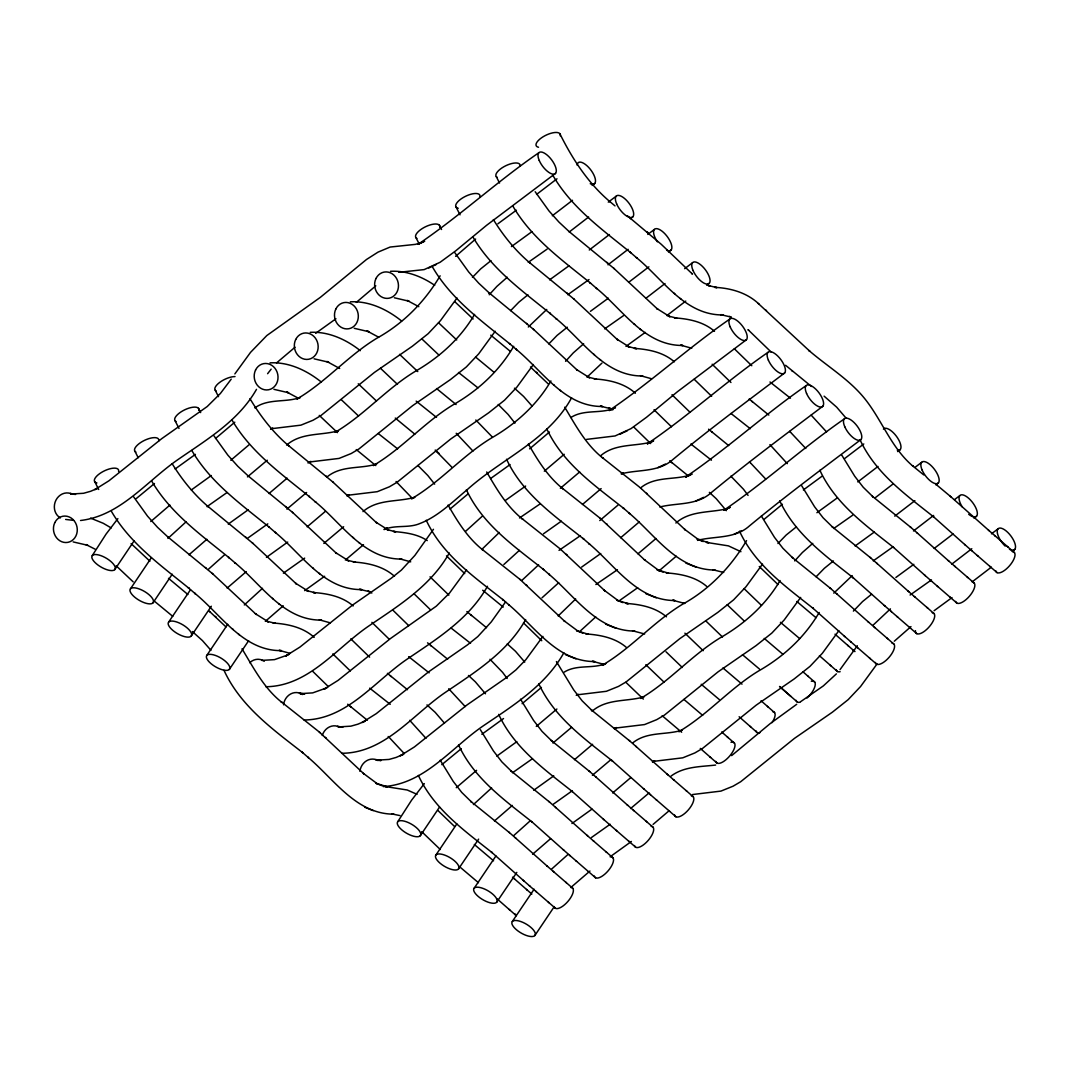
<?xml version="1.0" encoding="UTF-8"?>
<svg xmlns="http://www.w3.org/2000/svg" width="1069" height="1069" viewBox="0 0 1069 1069"><rect width="100%" height="100%" fill="white"/><g stroke="black" fill="none" stroke-linecap="round" stroke-linejoin="round"><path stroke-width="1.5" d="M92.308 555.506L106.098 534.059L117.884 518.625M114.784 569.603A13.296 5.145 30.3 0 0 100.954 555.666A13.296 5.145 30.3 0 0 94.9 562.401A13.296 5.145 30.3 0 0 114.784 569.603L134.053 540.941M130.498 588.778L151.37 557.737M152.974 602.876A13.296 5.145 30.3 0 0 139.144 588.925A13.296 5.145 30.3 0 0 133.077 595.674A13.296 5.145 30.3 0 0 152.974 602.876L172.229 574.213M168.675 622.051L190.442 589.807M191.164 636.135A13.296 5.145 30.3 0 0 177.334 622.198A13.296 5.145 30.3 0 0 171.267 628.946A13.296 5.145 30.3 0 0 191.164 636.135L211.328 606.243M206.865 655.31L227.737 624.283M229.341 669.408A13.296 5.145 30.3 0 0 215.51 655.471A13.296 5.145 30.3 0 0 209.457 662.205A13.296 5.145 30.3 0 0 229.341 669.408L248.609 640.745M397.788 821.66L411.578 800.2L424.326 783.617M420.277 835.744A13.296 5.145 30.3 0 0 406.434 821.807A13.296 5.145 30.3 0 0 400.381 828.555A13.296 5.145 30.3 0 0 420.277 835.744L439.533 807.095M435.978 854.919L456.851 823.892M458.454 869.017A13.296 5.145 30.3 0 0 444.624 855.08A13.296 5.145 30.3 0 0 438.571 861.828A13.296 5.145 30.3 0 0 458.454 869.017L478.631 839.125M474.168 888.192L495.922 855.962M496.644 902.289A13.296 5.145 30.3 0 0 482.814 888.339A13.296 5.145 30.3 0 0 476.747 895.087A13.296 5.145 30.3 0 0 496.644 902.289L516.821 872.384M512.345 921.465L534.112 889.221M534.834 935.549A13.296 5.145 30.3 0 0 520.991 921.612A13.296 5.145 30.3 0 0 514.937 928.36A13.296 5.145 30.3 0 0 534.834 935.549L554.089 906.9M457.024 297.997L440.508 320.58L428.148 333.688L412.353 346.236L374.391 372.44L320.647 415.774L313.043 420.237L300.897 425.155L272.515 428.575M474.569 314.406C460.325 338.739 439.145 357.634 414.866 371.598C386.176 389.022 363.981 415.347 335.132 432.29L338.499 430.713C321.275 435.738 301.351 432.223 286.626 445.092M495.201 331.256L478.698 353.852L466.338 366.948L450.53 379.508L412.581 405.699L358.837 449.033L351.233 453.51L339.087 458.414L310.691 461.848M513.681 346.329C499.196 371.13 477.91 390.706 453.042 404.87C424.353 422.295 402.171 448.619 373.322 465.563L376.676 463.986C360.467 469.184 341.666 465.109 327.368 476.68M533.391 364.529L516.888 387.125L504.515 400.22L488.72 412.768L450.771 438.971L397.027 482.306L389.41 486.783L377.263 491.687L348.882 495.121M550.936 380.952C536.705 405.271 515.512 424.166 491.232 438.143C462.543 455.554 440.361 481.878 411.512 498.822L414.866 497.259C397.641 502.27 377.718 498.755 362.992 511.623M571.581 397.802C548.384 440.428 501.414 458.654 466.926 489.936C452.134 502.189 438.103 516.447 419.89 523.529C408.438 528.447 395.383 524.598 383.971 529.543L387.352 527.952L385.308 528.968M762.504 564.138L746.002 586.734L733.628 599.829L717.834 612.377L679.884 638.581L626.14 681.915L618.523 686.392L606.377 691.296L577.995 694.73M780.049 580.561C765.818 604.88 744.625 623.775 720.346 637.752C691.656 655.163 669.475 681.487 640.625 698.445L643.979 696.868C626.755 701.879 606.831 698.364 592.106 711.232M800.694 597.411L784.178 619.993L771.818 633.102L756.024 645.649L718.061 671.853L664.317 715.188L656.713 719.651L644.567 724.568L616.185 727.989M819.175 612.484C804.676 637.271 783.39 656.86 758.522 671.011C729.846 688.436 707.651 714.76 678.802 731.704L682.169 730.127C665.96 735.325 647.146 731.249 632.848 742.821M838.871 630.67L822.368 653.266L809.995 666.361L794.2 678.922L756.251 705.112L702.507 748.447L694.89 752.923L682.757 757.827L654.362 761.262M857.351 645.743L840.047 669.608M877.061 663.943L860.558 686.539L848.185 699.634L832.39 712.181L794.441 738.385L740.697 781.72L733.08 786.196L720.934 791.1L692.552 794.534M256.493 389.343C238.614 420.798 207.172 439.332 178.363 459.309C146.854 480.85 120.77 515.766 80.536 520.496M234.859 373.923L250.547 352.356L266.822 335.546L320.353 297.342L366.52 259.473L378.038 252.124L390.145 247.046L415.387 244.373L421.761 242.529M433.466 529.289L414.879 555.412L401.396 570.084L391.134 578.316L352.61 605.027L299.895 647.106L285.77 655.952L288.924 654.469M449.287 553.007C431.061 585.545 399.231 605.335 369.286 625.659C336.494 647.774 308.807 686.298 265.847 686.739M466.538 569.871L449.501 593.095L436.312 606.163L390.8 638.3L338.085 680.378L323.96 689.224L326.058 688.236M487.477 586.28C469.251 618.804 437.421 638.607 407.463 658.918C374.684 681.047 346.997 719.571 304.037 719.998M505.57 601.914L491.246 621.944L477.763 636.616L467.5 644.861L428.976 671.573L376.261 713.651L362.137 722.484L365.304 721.014L357.955 724.167L350.886 726.158L338.138 726.933L342.855 727.281L337.55 726.292M525.667 619.552C507.428 652.077 475.598 671.88 445.653 692.191C412.861 714.319 385.187 752.843 342.214 753.271M542.905 636.402L525.881 659.626L515.953 669.889L505.69 678.12L467.166 704.832L414.451 746.91L400.327 755.756L403.481 754.273L396.131 757.44L389.076 759.431L376.315 760.206L381.045 760.54L375.74 759.565M563.844 652.812C545.618 685.349 513.788 705.139 483.843 725.463C451.679 747.244 424.834 784.085 383.21 786.597M440.121 275.802C424.714 301.886 403.267 323.626 376.676 338.338C347.986 355.75 325.804 382.074 296.955 399.018L300.309 397.454C285.57 402.839 268.399 398.189 254.823 407.89M746.55 540.633C730.795 567.104 709.335 589.607 682.156 604.479C653.466 621.904 631.285 648.228 602.435 665.172L605.789 663.595C592.48 669.074 576.859 664.156 564.178 672.147M231.211 379.161L220.388 393.486L207.199 406.554L161.686 438.691L108.971 480.769L94.847 489.615L98.001 488.132L90.651 491.286L83.582 493.277L70.835 494.052L75.565 494.399L70.26 493.41M267.597 373.709L271.152 369.152M481.812 549.439L499.303 532.456M558.178 615.971L575.683 598.987M472.445 277.365L480.689 268.894L490.952 260.662M510.635 310.638L518.866 302.166L527.939 294.803M548.825 343.911L557.056 335.425L567.318 327.194M587.001 377.17L601.927 363.113M777.938 543.52L786.169 535.034L796.432 526.803M816.115 576.779L824.359 568.307L833.419 560.958M853.396 611.107L862.536 601.58L871.609 594.217M489.228 294.763L496.885 286.385L507.281 277.232M528.3 327.007L546.753 309.449M565.595 361.295L573.251 352.917L583.647 343.764M794.708 560.904L802.365 552.526L812.761 543.373M833.78 593.148L852.247 575.603M872.852 625.392L890.424 608.862M465.67 531.253L482.333 516.18M503.846 564.526L519.36 550.375M522.14 580.16L538.616 564.82M542.036 597.785L558.699 582.725M580.226 631.057L595.74 616.907M167.927 538.429L186.14 521.779M244.307 604.96L262.506 588.324M473.42 804.569L491.62 787.933M836.386 673.871L823.317 685.924L800.534 701.745M276.577 362.885L295.057 347.225M455.621 256.333L475.625 239.055M894.312 641.213L910.988 626.608M150.769 521.552L169.918 505.089M188.959 554.811L206.892 539.284M208.148 569.51L224.316 555.052M227.149 588.084L246.284 571.634M265.326 621.356L283.258 605.816M456.263 787.693L476.614 770.321M494.439 820.965L512.372 805.438M513.628 835.651L529.796 821.192M532.629 854.225L550.562 838.697M551.804 868.923L567.986 854.465M570.819 887.497L589.954 871.048M450.022 509.071L468.249 493.718M764.188 519.267L782.414 504.234M136.338 498.515L154.47 483.535M441.831 764.669L461.26 748.688M579.665 471.95L560.37 488.279M617.855 505.223L599.776 520.55M656.032 538.495L637.966 553.822M356.298 302.393L375.807 285.824M529.623 448.846L549.466 432.01M215.524 438.49L234.806 422.188M248.943 444.891L230.797 460.271M267.263 460.218L247.447 476.894M287.133 478.164L268.987 493.544M306.616 492.488L286.893 509.138M325.31 511.436L307.164 526.817M343.643 526.75L323.827 543.426M363.5 544.696L345.354 560.076M522.113 703.696L541.422 687.407M571.581 727.348L552.94 743.035M592.614 744.305L574.467 759.698M610.933 759.631L592.373 775.279M630.804 777.577L612.657 792.957M649.124 792.891L630.563 808.552M668.98 810.85L653.079 824.399M544.295 471.202L564.205 454.285M582.471 504.461L601.125 488.613M620.661 537.734L639.302 521.872M658.851 571.006L676.223 556.214M536.277 726.426L556.896 709.028M731.65 755.609L770.174 723.619L796.712 704.284M536.571 194.411L557.002 178.804M552.312 215.764L572.516 200.291M569.804 231.559L588.631 217.02M589.273 249.999L609.397 234.552M607.994 264.818L628.131 249.304M628.679 282.31L648.883 266.836M646.17 298.091L665.012 283.552M666.869 315.569L685.764 301.084M857.792 481.919L877.996 466.445M875.284 497.7L892.815 484.163M894.753 516.14L914.877 500.693M913.474 530.972L933.611 515.445M934.172 548.45L953.067 533.966M951.664 564.232L971.801 548.718M972.349 581.723L991.244 567.238M844.537 458.628L863.792 443.956M538.749 152.814C497.192 181.316 459.857 216.032 418.3 244.146L424.553 241.206L418.3 244.146M555.546 173.352L486.582 225.318L455.688 250.854L440.081 262.293L424.166 269.602L398.817 272.314M729.673 319.163C688.329 347.759 650.62 382.395 609.223 410.483L612.697 408.866C599.134 413.703 583.527 409.347 570.833 417.538M746.469 339.688L677.505 391.668L646.611 417.204L631.004 428.629L615.089 435.952L586.574 439.386M767.863 352.436C726.519 381.032 688.81 415.654 647.413 443.755L650.874 442.138C634.171 446.548 615.076 443.501 600.805 455.594M784.659 372.961C747.111 401.329 709.322 429.364 673.082 459.363C658.544 472.498 638.874 469.304 621.57 473.741M806.053 385.695C764.709 414.304 726.987 448.927 685.603 477.028L691.857 474.088L685.603 477.028M822.849 406.233C785.301 434.602 747.498 462.636 711.259 492.635C696.721 505.771 677.065 502.577 659.76 507.013M844.229 418.968C802.886 447.564 765.177 482.199 723.78 510.287L730.033 507.361L723.78 510.287M861.026 439.493C823.491 467.875 785.688 495.896 749.449 525.908C734.911 539.03 715.255 535.85 697.95 540.273M516.367 210.205L497.887 223.795M592.132 185.445L594.738 183.467M531.974 231.626L511.423 246.578M608.274 202.148L616.132 196.202M630.309 218.717L632.928 216.74M568.882 265.86L549.6 279.851M647.774 234.432L654.322 229.474M589.019 279.557L567.773 294.723M668.499 251.977L671.118 249.999M608.341 298.171L590.422 311.32M684.654 268.693L692.498 262.747M706.689 285.249L709.295 283.272M645.248 332.406L625.98 346.383M821.847 476.346L803.367 489.949M897.613 451.586L900.232 449.608M837.455 497.78L816.903 512.719M915.077 467.313L921.612 462.356M935.803 484.858L938.408 482.881M874.362 532.015L855.093 545.992M954.564 499.584L959.802 495.615M893.27 546.647L873.266 560.864M973.979 518.131L976.598 516.153M913.821 564.312L895.902 577.46M991.444 533.845L997.992 528.888M931.46 579.906L910.107 595.032M1012.169 551.39L1014.788 549.413M952.011 597.584L934.092 610.733M335.947 318.762L315.662 333.301M510.073 464.587L490.577 478.551M525.627 486.048L505.303 500.519M561.305 521.191L543.48 533.792M600.738 553.528L581.67 567.064M637.672 587.736L619.86 600.324M195.413 454.365L175.142 468.984M211.341 475.531L191.324 489.963M226.989 492.555L206.998 506.639M248.275 509.726L228.258 524.104M267.811 523.85L247.808 538.081M287.721 542.063L266.435 557.363M304.678 558.112L283.365 573.171M324.655 576.271L304.625 590.636M503.539 718.542L481.865 734.283M516.835 741.672L496.804 756.117M532.469 758.696L512.479 772.78M553.769 775.88L533.738 790.245M571.982 790.98L553.301 804.235M591.945 809.139L571.928 823.518M610.172 824.252L591.478 837.495M631.391 841.477L610.105 856.79M547.128 249.104L528.26 262.346M623.494 315.636L604.626 328.878M852.608 515.245L833.74 528.487M539.818 504.1L519.494 517.971M580.427 535.636L559.02 550.361M617.401 569.764L595.861 584.516M675.889 523.008C690.36 510.26 710.016 512.986 727.254 508.67M671.025 776.094C684.053 766.393 700.382 766.82 715.642 765.057M641.587 487.117C655.484 476.48 673.376 479.941 689.064 475.411M270.751 429.163L272.795 428.148L270.537 429.203M307.912 462.93L310.985 461.42L308.727 462.476M347.118 495.695L349.175 494.693L346.917 495.749M576.231 695.304L578.289 694.302M614.421 728.577L616.466 727.561L614.207 728.617M652.611 761.836L654.656 760.834L652.397 761.89M609.223 410.483L615.477 407.556L612.403 408.986M647.413 443.755L653.667 440.829L650.58 442.259M621.169 473.888L623.361 472.859M697.549 540.42L699.741 539.391M428.789 267.985L432.25 266.368M433.172 265.914L436.259 264.484M624.109 432.264L627.182 430.82M619.713 434.335L623.174 432.718M657.903 467.594L661.364 465.977M662.286 465.523L665.372 464.093M696.079 500.867L699.554 499.25M700.476 498.795L703.549 497.352M734.269 534.139L737.73 532.522M738.666 532.068L741.739 530.625M287.454 655.11L274.519 659.626L261.758 660.401M327.114 687.741L312.696 692.886L299.948 693.661L304.678 694.008L299.373 693.019M390.492 271.299C406.314 270.444 421.827 276.47 434.709 285.316M350.351 301.819C369.206 300.803 387.259 309.462 401.65 321.047M310.197 332.339C328.53 331.35 346.196 339.501 360.32 350.672M270.043 362.859C288.911 361.83 306.963 370.502 321.355 382.087M394.381 297.783L409.039 301.204L407.182 300.442L418.794 306.669M354.24 328.303L368.899 331.724L367.028 330.962L378.64 337.189M314.086 358.823L328.744 362.231L326.873 361.482L339.675 368.471M273.931 389.33L288.603 392.751L286.733 392.002L298.345 398.216M73.186 541.916L87.858 545.337L85.988 544.575L95.248 549.252M73.52 520.362L65.637 519.44M703.255 541.569L697.028 539.123L708.6 542.678L706.355 542.384L728.43 545.871L740.937 551.698M663.101 572.089L656.874 569.63L668.459 573.184L666.201 572.904C680.525 573.879 695.344 576.685 706.596 586.293M622.946 602.609L616.719 600.15L628.305 603.704L626.06 603.41C640.384 604.399 655.19 607.205 666.455 616.813M582.805 633.115L576.579 630.67L588.15 634.224L585.906 633.93C600.23 634.919 615.049 637.712 626.3 647.333M382.061 785.702L375.834 783.256L387.406 786.811L385.161 786.517L407.249 790.004L417.044 794.334M546.7 428.722C562.935 463.625 594.832 485.486 623.975 508.603L623.133 507.869L629.815 513.695L629.026 513.026C655.177 534.888 677.278 569.977 715.067 570.031L712.809 569.724L723.686 572.436M506.546 459.242C522.794 494.145 554.691 516.006 583.821 539.123L582.979 538.388L589.66 544.215L588.885 543.546C615.036 565.394 637.124 600.497 674.927 600.537L672.655 600.243L684.788 603.451L682.997 602.729M466.391 489.749C482.64 524.665 514.536 546.526 543.68 569.643L542.838 568.908L549.506 574.734L548.731 574.053C574.881 595.914 596.97 631.017 634.772 631.057L632.514 630.763L644.634 633.97M426.25 520.269C442.499 555.185 474.382 577.033 503.526 600.15L502.684 599.428L509.365 605.254L508.59 604.573C534.727 626.434 556.829 661.537 594.631 661.577L592.36 661.283L604.493 664.49L602.702 663.769M400.006 815.594L391.615 813.87L393.886 814.164C356.084 814.124 333.982 779.02 307.845 757.159L308.62 757.841L301.939 752.015L302.781 752.736C272.648 729.232 240.498 706.195 223.996 670.316M90.544 518.118L103.252 523.289L111.203 527.939M685.884 563.082L696.413 567.278M645.729 593.602L656.272 597.798M605.588 624.122L616.118 628.318M565.434 654.642L575.964 658.838M364.689 807.229L373.215 810.609M710.083 286.251L708.199 285.49L716.925 287.628L714.667 287.334C730.849 288.136 747.124 292.665 759.11 304.211M729.339 316.371L731.223 317.119L720.8 314.647L723.072 314.941C684.828 315.368 662.954 279.089 636.309 257.509L637.111 258.204L629.882 251.95L630.723 252.685C602.475 229.701 571.888 207.947 553.141 175.824M691.75 348.24L680.659 345.167L682.917 345.461C644.687 345.888 622.813 309.609 596.168 288.029L596.956 288.724L589.727 282.47L590.582 283.205C562.321 260.221 531.747 238.467 513 206.344M651.596 378.76L640.505 375.687L642.776 375.981C604.533 376.395 582.658 340.116 556.014 318.549L556.815 319.243L549.586 312.976L550.428 313.725C522.166 290.741 491.593 268.974 472.845 236.85M612.724 409.948L608.889 407.917L610.773 408.679L600.364 406.193L602.622 406.487C564.392 406.915 542.504 370.636 515.873 349.069L516.661 349.763L509.432 343.496L510.287 344.245C482.025 321.261 451.439 299.494 432.704 267.37M427.239 540.593C417.257 533.899 405.138 532.562 393.486 531.48L395.73 531.774L387.005 529.623L388.902 530.384L375.847 522.18L376.756 522.968L332.593 481.758M410.71 561.853L399.619 558.78L401.877 559.074C363.647 559.501 341.759 523.222 315.128 501.655L315.916 502.336L308.687 496.083L309.542 496.818C281.281 473.848 250.707 452.08 231.96 419.957M371.838 593.054L368.003 591.023L369.874 591.772L359.465 589.3L361.736 589.594C323.493 590.021 301.618 553.742 274.974 532.175L275.762 532.856L268.533 526.603L269.388 527.338C241.126 504.354 210.553 482.6 191.805 450.477M330.415 622.893L319.324 619.82L321.582 620.114C283.352 620.541 261.464 584.262 234.819 562.682L235.621 563.376L228.392 557.123L229.234 557.858C200.985 534.874 170.399 513.12 151.651 480.997M290.26 653.413L279.169 650.34L281.428 650.633C243.197 651.048 221.323 614.769 194.678 593.201L195.467 593.896L188.238 587.643L189.093 588.378C160.831 565.394 130.258 543.64 111.51 511.503M698.738 539.805L684.494 529.208L685.269 529.89L640.384 487.798L602.301 457.572L603.17 458.32C586.053 444.904 575.656 425.515 564.726 407.182M658.584 570.312L644.353 559.728L645.128 560.397L600.23 518.318L562.147 488.079L563.016 488.84C547.983 476.921 537.801 460.445 528.38 444.023M618.443 600.831L604.199 590.248L604.974 590.916L560.089 548.825L522.006 518.599L522.875 519.36C507 506.826 496.671 489.214 486.716 471.977M578.289 631.351L564.058 620.768L564.833 621.436L519.935 579.345L481.852 549.119L482.72 549.867C467.688 537.961 457.505 521.485 448.085 505.062M377.544 783.938L363.313 773.341L364.088 774.023L319.19 731.931L281.107 701.705L281.975 702.453C264.043 688.423 253.594 667.884 242.008 648.816M714.493 331.283C703.415 321.635 688.717 318.869 674.526 317.854L676.784 318.148L668.045 315.996L669.942 316.771L656.887 308.553L657.796 309.342L613.633 268.145M674.339 361.803C663.261 352.142 648.562 349.376 634.371 348.374L636.63 348.668L627.891 346.516L629.788 347.291L616.733 339.073L617.641 339.862L573.492 298.665M635.387 393.205C624.069 383.036 608.929 379.856 594.23 378.894L596.475 379.188L587.75 377.036L589.634 377.798L576.592 369.593L577.501 370.382L533.337 329.172M394.488 576.311C383.17 566.142 368.043 562.949 353.331 561.987L355.589 562.281L346.85 560.143L348.748 560.904L335.693 552.686L336.601 553.475L292.438 512.278M353.158 605.936C342.067 596.288 327.368 593.522 313.19 592.507L315.435 592.801L306.709 590.663L308.594 591.424L295.538 583.206L296.46 583.995L252.297 542.798M314.192 637.338C302.874 627.169 287.748 623.989 273.036 623.027L275.294 623.321L266.555 621.169L268.453 621.944L255.397 613.726L256.306 614.515L212.143 573.318M790.459 398.189L769.987 382.007M750.318 428.709L731.022 413.503M711.433 460.178L690.881 444.023M470.534 643.284L451.171 628.104M429.123 672.842L408.652 656.66M390.238 704.324L369.687 688.155M477.937 387.847L458.507 372.466M436.513 417.378L416.188 401.129M397.641 448.873L378.212 433.506M811.491 386.484L785.581 365.291M768.825 415.066L749.169 399.031M728.684 445.586L708.587 429.19M688.53 476.106L669.702 460.792M503.218 607.072L482.653 590.235M486.529 627.717L466.872 611.575M447.644 659.199L427.547 642.816M407.489 689.719L387.406 673.323M367.348 720.239L347.679 704.204M510.394 351.42L490.765 335.145M493.945 372.226L475.558 357.033M456.089 404.55L436.566 388.541M414.799 434.161L395.263 418.073M375.794 465.576L356.258 449.568M187.903 594.524L168.488 578.316M172.764 616.359L154.377 601.179M923.79 474.957L912.472 465.737L913.273 466.431C891.145 448.005 881.898 419.542 863.966 397.721C848.439 378.894 827.246 366.293 808.952 350.512L809.808 351.247L758.202 303.422M627.262 215.671L661.257 244.307L692.471 274.105L691.723 273.45M936.778 485.005L951.089 496.951M824.105 396.158L836.68 407.169L845.94 417.966M523.503 622.92L541.756 640.732M507.281 643.885L515.499 651.302L524.759 662.099M426.972 704.925L435.19 712.342L444.45 723.138M615.009 205.903L609.236 201.052L610.065 201.774C588.244 183.387 572.436 159.027 559.835 133.678M614.434 268.84L569.096 231.572L569.911 232.294L558.967 222.098L549.012 210.967L535.181 191.739M574.28 299.347L528.941 262.092L529.77 262.814C515.298 250.574 503.299 235.674 493.37 219.573M534.126 329.867L488.8 292.612L489.615 293.32L478.671 283.138L468.703 271.994L454.886 252.778M333.394 482.453L288.055 445.198L288.871 445.907C273.156 432.678 260.489 416.229 249.972 398.657M293.24 512.973L247.901 475.705L248.73 476.427L237.772 466.244L227.817 455.1L213.987 435.885M253.086 543.493L207.747 506.225L208.575 506.947C194.104 494.706 182.104 479.807 172.176 463.719M212.945 574L167.606 536.745L168.434 537.466L157.477 527.271L147.522 516.14L133.692 496.911M764.228 638.407L782.976 654.348M722.965 667.978L742.006 684.147M683.933 699.433L702.68 715.375M815.981 617.695L796.833 601.486L797.674 602.221M799.625 638.554L780.423 622.305M759.471 669.06L742.461 654.682M719.33 699.58L701.224 684.267M493.584 860.812L474.315 844.47M478.431 882.687L459.242 866.438M910.948 527.471L872.317 496.243L873.119 496.951L863.204 487.223L854.746 476.266L841.717 455.047M870.794 557.978L832.176 526.763L832.965 527.458L823.05 517.743L814.591 506.786L801.563 485.567M830.64 588.498L792.022 557.283L792.824 557.978L782.896 548.263L774.45 537.306L761.409 516.086M662.165 715.709L681.661 732.225M629.895 741.084L591.277 709.869L592.079 710.564L582.151 700.836L573.706 689.893L556.401 661.564M589.754 771.604L551.123 740.389L551.925 741.084L542.01 731.356L533.551 720.399L520.523 699.193M549.6 802.124L510.982 770.896L511.784 771.604L501.855 761.876L493.41 750.919L480.369 729.699M509.459 832.644L470.828 801.416L471.629 802.111L461.714 792.396L453.256 781.439L440.228 760.219M548.263 383.931L530.505 367.068L531.4 367.856M514.443 388.181L523.636 396.479L532.135 406.14M475.825 420.01L491.981 436.66M435.177 450.102L451.84 467.18M435.684 450.53L439.332 453.67M396.064 481.504L411.685 497.7M225.973 626.902L209.31 611.214L210.205 611.989M192.353 631.538L202.455 640.612L210.94 650.286M994.624 535.475L1008.094 547.128M977.28 555.479L990.749 567.131M954.47 565.995L967.939 577.648M937.139 585.999L950.595 597.651M914.329 596.515L927.785 608.167M896.985 616.519L910.454 628.171M874.175 627.022L887.644 638.687M856.844 647.026L870.3 658.678M673.43 779.608L686.899 791.26M656.099 799.612L669.555 811.264M633.289 810.128L646.745 821.78M615.944 830.132L629.414 841.784M593.135 840.648L606.604 852.3M575.803 860.652L589.26 872.304M552.994 871.168L566.45 882.82M535.649 891.172L549.105 902.824M765.805 310.05L766.526 310.678M988.344 530.024L995.439 536.197M1007.265 546.419L1014.468 552.673M748.714 330.254L747.979 329.626L771.11 351.995M989.921 566.423L997.083 572.637M970.959 549.987L978.108 556.201M674.045 293.16L674.806 293.815M680.151 298.425L681.06 299.213M967.124 576.939L974.327 583.193M948.19 560.544L955.298 566.704M930.805 580.507L937.954 586.707M949.78 596.93L956.942 603.157M639.997 328.945L640.906 329.733M633.904 323.68L634.652 324.335M908.049 591.063L915.144 597.224M926.97 607.446L934.172 613.713M890.664 611.027L897.813 617.227M909.625 627.45L916.788 633.676M593.749 354.2L594.498 354.855M599.856 359.465L600.765 360.253M867.894 621.57L875.003 627.744M886.816 637.966L894.031 644.233M671.345 462.222L672.214 462.957M869.485 657.969L876.647 664.183M850.51 641.534L857.659 647.747M553.595 384.706L554.357 385.374M559.702 389.971L560.61 390.773M536.504 372.239L537.266 372.894M456.209 433.266L472.939 451.051M667.15 774.156L674.258 780.33M686.071 790.552L693.287 796.806M470.601 614.795L471.469 615.544M649.765 794.12L656.914 800.334M668.74 810.556L675.902 816.769M352.85 537.293L353.612 537.948M358.957 542.558L359.865 543.346M627.009 804.676L634.104 810.85M645.93 821.072L653.132 827.326M628.585 841.076L635.748 847.289M609.624 824.64L616.773 830.854M312.709 567.813L313.458 568.467M318.816 573.078L319.725 573.866M586.854 835.196L593.963 841.356M605.776 851.592L612.991 857.846M390.305 675.835L391.16 676.583M569.47 855.16L576.619 861.36M588.444 871.582L595.593 877.809M278.662 603.597L279.57 604.386M272.555 598.333L273.317 598.987M546.713 865.716L553.809 871.876M565.635 882.099L572.837 888.366M350.164 706.355L351.02 707.103M529.315 885.68L536.464 891.88M548.29 902.102L555.452 908.329M232.414 628.853L233.162 629.507M238.507 634.117L239.429 634.906M215.323 616.372L216.085 617.027M647.066 231.826L647.921 232.561M791.795 370.662L792.65 371.411M860.01 439.733C875.538 473.246 905.764 494.747 933.758 516.968L932.943 516.247L965.427 545.15M606.925 262.333L607.767 263.081M916.734 532.549L949.005 561.252M790.499 432.063L789.67 431.341L805.799 448.486M751.654 401.182L752.509 401.931M819.87 470.253C835.383 503.766 865.623 525.267 893.617 547.475L892.789 546.767L925.286 575.67M566.77 292.853L567.626 293.587M876.58 563.056L908.864 591.758M750.344 462.583L749.516 461.861L765.645 478.992M711.5 431.702L712.355 432.451M779.715 500.76C795.242 534.273 825.468 555.786 853.463 577.995L852.648 577.287L885.132 606.176M526.629 323.373L527.471 324.107M836.426 593.576L868.709 622.278M710.204 493.103L709.375 492.381L716.243 498.715L726.359 510.675M739.574 531.28C755.088 564.793 785.327 586.293 813.322 608.515L812.493 607.793L844.978 636.696M640.384 487.798L641.226 488.52M646.598 493.21L647.373 493.891M600.23 518.318L601.072 519.04M606.444 523.73L607.219 524.411M560.089 548.825L560.931 549.56M566.289 554.25L567.078 554.931M519.935 579.345L520.777 580.079M526.148 584.77L526.923 585.438M325.885 475.959L326.726 476.694M635.681 746.162L667.965 774.865M538.829 683.866C554.343 717.379 584.583 738.879 612.577 761.101L611.749 760.38L644.233 789.283M285.73 506.479L286.586 507.214M595.54 776.682L627.81 805.385M469.304 676.196L468.476 675.488L475.344 681.822L485.473 693.781M430.46 645.315L431.315 646.064M498.675 714.386C514.202 747.899 544.428 769.399 572.423 791.621L571.594 790.9L604.092 819.803M245.576 536.985L246.431 537.734M555.386 807.202L587.669 835.905M458.534 744.906C474.048 778.419 504.287 799.919 532.282 822.141L531.453 821.42L563.938 850.323M205.435 567.505L206.277 568.24M515.245 837.722L547.515 866.411M388.181 736.514L389.009 737.236M418.38 775.413C433.894 808.926 464.133 830.439 492.128 852.648L491.299 851.94L523.797 880.829M319.19 731.931L320.032 732.666M325.404 737.356L326.179 738.024M989.159 530.732L950.261 496.23M964.639 544.455L971.774 550.695M924.485 574.975L931.62 581.215M884.33 605.482L891.479 611.722M844.189 636.002L851.325 642.242M847.69 645.302L854.893 651.596A13.296 5.398 -48.9 0 0 852.915 650.593M830.266 665.225L837.508 671.559M807.549 675.822L814.738 682.116M797.354 702.066L779.528 686.458M767.395 706.342L774.597 712.622M749.97 726.265L757.199 732.586M727.254 736.862L734.443 743.142M709.816 756.785L717.058 763.106M643.444 788.588L650.58 794.828M603.29 819.108L610.426 825.348M563.149 849.628L570.285 855.868M522.995 880.134L530.13 886.375M512.505 877.168L514.617 879.012M526.509 889.448L531.827 894.098M509.071 909.358L516.314 915.692A13.296 5.398 -48.9 0 1 515.058 913.942M910.12 526.75L917.509 533.231M869.966 557.27L877.355 563.737M829.825 587.79L837.214 594.257M835.009 634.184L848.492 646.01M819.429 655.725L831.067 665.92M803.06 671.88L808.351 676.517M780.33 687.167L790.913 696.44M761.048 700.77L768.197 707.037M739.133 716.751L750.772 726.96M721.695 731.984L728.056 737.557M700.289 748.42L710.618 757.48M629.08 740.376L636.469 746.843M588.925 770.883L596.315 777.363M548.785 801.403L556.174 807.883M508.63 831.923L516.02 838.39M513.815 878.317L527.311 890.143M497.192 898.935L509.873 910.066M131.099 543.6L149.914 561.198M389.33 737.57L404.309 753.645M811.171 415.146L826.551 431.916M769.907 444.637L787.305 463.652M730.875 476.186L743.516 489.268L748.073 495.401M489.99 659.279L502.617 672.374L507.174 678.494M448.713 688.77L465.202 706.569M409.681 720.319L425.97 738.305M454.699 301.605L473.126 318.99M438.531 322.758L456.73 339.955M399.552 354.347L417.779 371.584M358.235 383.784L376.435 400.982M319.257 415.387L337.483 432.624M116.187 565.808L133.171 581.857M761.475 605.388L744.037 588.605M744.452 621.209L727.174 604.72M722.484 636.977L706.155 621.263M703.202 650.7L684.908 633.169M682.329 667.497L666 651.783M664.143 682.249L645.823 664.718M643.338 699.086L625.859 682.303M440.294 849.521L421.707 831.655M438.798 354.948L421.654 338.726M397.481 384.386L380.457 368.244M358.503 415.988L341.358 399.766M712.154 364.222L730.955 382.502M672 394.742L689.772 412.019M759.257 566.503L777.991 584.543M498.221 404.456L508.109 414.451L514.951 423.11M417.926 465.496L427.814 475.491L434.655 484.15M446.481 555.893L464.734 573.599M430.032 576.819L448.873 595.126M350.806 638.874L369.62 657.154M438.063 810.636L454.659 826.604M751.788 365.745L734.309 348.735M711.647 396.265L694.169 379.254M671.492 426.785L654.014 409.761M650.66 443.541L634.011 427.293M430.593 609.891L414.197 593.923M408.732 625.646L393.125 610.399M389.25 639.249L371.892 622.332M350.298 670.918L332.82 653.907M328.424 686.672L312.816 671.439M496.337 176.706L499.544 183.053M456.182 207.226L460.044 214.842M439.386 225.225L441.55 229.501M416.028 237.746L419.248 244.079M215.297 390.332L218.504 396.666M198.5 408.331L200.665 412.594M175.142 420.852L179.004 428.455M134.988 451.359L138.208 457.706M94.847 481.878L98.695 489.495M1005.221 546.125A13.296 5.519 52.8 0 1 998.312 528.58A13.296 5.519 52.8 0 1 1013.345 539.792A13.296 5.519 52.8 0 1 1009.443 549.266M359.919 771.364A13.296 11.933 -74.4 0 1 377.865 760.487M962.167 506.84A13.296 5.519 52.8 0 1 963.129 494.96A13.296 5.519 52.8 0 1 976.906 510.675A13.296 5.519 52.8 0 1 968.688 514.283M322.277 735.459A13.296 11.933 -74.4 0 1 339.675 727.214M283.539 704.818A13.296 11.933 -74.4 0 1 302.433 694.556M883.435 429.083A13.296 5.519 52.8 0 1 897.519 437.849A13.296 5.519 52.8 0 1 897.345 450.37M249.705 662.713A13.296 11.933 -74.4 0 1 264.257 661.283M60.372 517.931A13.296 11.933 -74.4 0 1 55.935 500.198A13.296 11.933 -74.4 0 1 72.385 494.332M657.422 241.821A13.296 5.519 52.8 0 1 656.246 228.632A13.296 5.519 52.8 0 1 670.223 241.434A13.296 5.519 52.8 0 1 666.628 250.266M577.18 165.214A13.296 5.519 52.8 0 1 585.224 164.319A13.296 5.519 52.8 0 1 595.152 178.376A13.296 5.519 52.8 0 1 590.248 183.721M1012.49 551.671A13.296 5.398 -48.9 0 1 1009.51 565.795A13.296 5.398 -48.9 0 1 995.84 570.899M538.522 147.255A13.296 5.211 -26 0 1 544.923 135.736A13.296 5.211 -26 0 1 560.25 135.79M972.349 582.191A13.296 5.398 -48.9 0 1 969.356 596.302A13.296 5.398 -48.9 0 1 955.686 601.406M497.192 177.374A13.296 5.211 -26 0 1 505.837 165.708A13.296 5.211 -26 0 1 520.095 166.296M932.195 612.711A13.296 5.398 -48.9 0 1 928.4 627.717A13.296 5.398 -48.9 0 1 915.438 630.657M458.227 208.295A13.296 5.211 -26 0 1 464.614 196.763A13.296 5.211 -26 0 1 479.941 196.816M892.054 643.217A13.296 5.398 -48.9 0 1 889.061 657.341A13.296 5.398 -48.9 0 1 875.391 662.446M416.897 238.414A13.296 5.211 -26 0 1 425.542 226.735A13.296 5.211 -26 0 1 439.8 227.336M691.309 795.804A13.296 5.398 -48.9 0 1 688.316 809.928A13.296 5.398 -48.9 0 1 674.646 815.032M216.152 391A13.296 5.211 -26 0 1 219.479 382.568A13.296 5.211 -26 0 1 235.006 376.582M651.155 826.324A13.296 5.398 -48.9 0 1 648.161 840.448A13.296 5.398 -48.9 0 1 634.492 845.552M176.011 421.507A13.296 5.211 -26 0 1 184.656 409.841A13.296 5.211 -26 0 1 198.901 410.443M611 856.844A13.296 5.398 -48.9 0 1 608.02 870.954A13.296 5.398 -48.9 0 1 594.351 876.059M135.857 452.027A13.296 5.211 -26 0 1 144.502 440.361A13.296 5.211 -26 0 1 158.76 440.949M570.859 887.364A13.296 5.398 -48.9 0 1 567.866 901.474A13.296 5.398 -48.9 0 1 554.196 906.579M96.891 482.947A13.296 5.211 -26 0 1 103.279 471.416A13.296 5.211 -26 0 1 118.606 471.469M840.14 671.706A13.296 5.398 -48.9 0 1 836.252 669.809M811.291 681.247A13.296 5.398 -48.9 0 1 815.006 686.138A13.296 5.398 -48.9 0 1 807.042 698.017M799.986 702.226A13.296 5.398 -48.9 0 1 796.098 700.329M772.606 711.62A13.296 5.398 -48.9 0 1 771.992 722.644M759.832 732.746A13.296 5.398 -48.9 0 1 755.957 730.849M730.996 742.274A13.296 5.398 -48.9 0 1 730.341 755.222A13.296 5.398 -48.9 0 1 715.802 761.369M844.737 426.678A13.296 5.519 52.8 0 0 860.625 439.867A13.296 5.519 52.8 0 0 852.541 421.146A13.296 5.519 52.8 0 0 844.737 426.678M806.547 393.405A13.296 5.519 52.8 0 0 822.435 406.594A13.296 5.519 52.8 0 0 814.364 387.887A13.296 5.519 52.8 0 0 806.547 393.405M922.119 470.053A13.296 5.519 52.8 0 0 937.994 483.255A13.296 5.519 52.8 0 0 929.923 464.534A13.296 5.519 52.8 0 0 922.119 470.053M768.37 360.133A13.296 5.519 52.8 0 0 784.245 373.335A13.296 5.519 52.8 0 0 776.174 354.614A13.296 5.519 52.8 0 0 768.37 360.133M730.18 326.873A13.296 5.519 52.8 0 0 746.068 340.062A13.296 5.519 52.8 0 0 737.984 321.341A13.296 5.519 52.8 0 0 730.18 326.873M693.006 270.444A13.296 5.519 52.8 0 0 708.881 283.646A13.296 5.519 52.8 0 0 700.81 264.925A13.296 5.519 52.8 0 0 693.006 270.444M539.257 160.524A13.296 5.519 52.8 0 0 555.132 173.726A13.296 5.519 52.8 0 0 547.061 155.005A13.296 5.519 52.8 0 0 539.257 160.524M616.639 203.912A13.296 5.519 52.8 0 0 632.514 217.101A13.296 5.519 52.8 0 0 624.443 198.393A13.296 5.519 52.8 0 0 616.639 203.912M376.007 278.461A13.296 11.866 78.8 0 0 387.005 298.398A13.296 11.866 78.8 0 0 396.639 278.595A13.296 11.866 78.8 0 0 376.007 278.461M335.866 308.968A13.296 11.866 78.8 0 0 346.85 328.918A13.296 11.866 78.8 0 0 356.498 309.115A13.296 11.866 78.8 0 0 335.866 308.968M295.712 339.488A13.296 11.866 78.8 0 0 306.709 359.438A13.296 11.866 78.8 0 0 316.344 339.635A13.296 11.866 78.8 0 0 295.712 339.488M255.571 370.008A13.296 11.866 78.8 0 0 266.555 389.958A13.296 11.866 78.8 0 0 276.203 370.155A13.296 11.866 78.8 0 0 255.571 370.008M54.826 522.594A13.296 11.866 78.8 0 0 65.81 542.544A13.296 11.866 78.8 0 0 75.458 522.741A13.296 11.866 78.8 0 0 54.826 522.594"/></g></svg>
